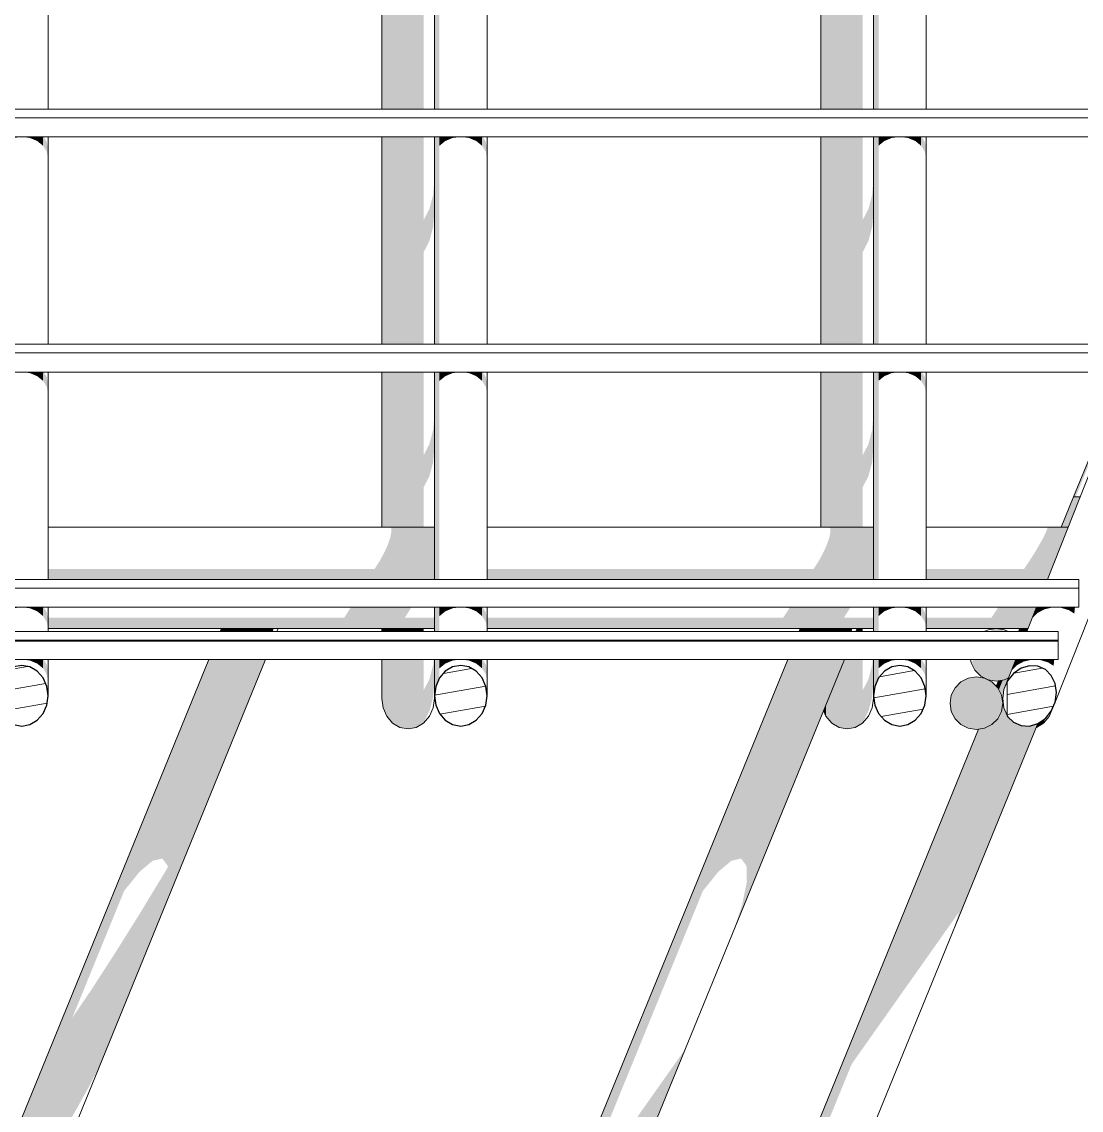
# Model space of a CAD drawing. Header units: millimetres. Extents: x -71878 to 121433, y -67383 to 83273.
# Drawn here: x 45790 to 48204, y -36480 to -34002 of the extents above; entities that cross this region are included whole.
import ezdxf

# ---------------------------------------------------------------- set-up
doc = ezdxf.new("R2010")
doc.units = ezdxf.units.MM
doc.header["$MEASUREMENT"] = 0
for name, color, linetype in [('COLUMNAS', 7, 'Continuous'), ('ENTIRADO', 7, 'Continuous'), ('Vigas', 7, 'Continuous')]:
    doc.layers.add(name, color=color, linetype=linetype)
for name, color, linetype, lineweight in [('COLUMNAS_Pluma_Nº__1', 7, 'Continuous', 0), ('ENTIRADO_Pluma_Nº__21', 7, 'Continuous', 5), ('Vigas_Pluma_Nº__1', 7, 'Continuous', 0), ('Vigas_Pluma_Nº__21', 7, 'Continuous', 5), ('Vigas_Pluma_Nº__81', 7, 'Continuous', 30)]:
    doc.layers.add(name, color=color, linetype=linetype, lineweight=lineweight)
for name, color, linetype, lineweight, true_color in [('COLUMNAS_Pluma_Nº__3', 7, 'Continuous', 0, 0x646464), ('ENTIRADO_Pluma_Nº__3', 7, 'Continuous', 0, 0x646464), ('Vigas_Pluma_Nº__3', 7, 'Continuous', 0, 0x646464)]:
    doc.layers.add(name, color=color, linetype=linetype, lineweight=lineweight, true_color=true_color)
pattern_1 = [(10, (0, 0), (-7.81417, 44.31635), [])]

# ---------------------------------------------------------------- blocks, each defined once
blk = doc.blocks.new('Elem Sección_2_2')
at = {"layer": 'COLUMNAS_Pluma_Nº__3', "linetype": 'Continuous', "lineweight": 0, "true_color": 0x191919}
for points in [[(-24659.1, 5753.1), (-24687.3, 5684), (-24685.9, 5684), (-24657.7, 5753.1)], [(-24685.9, 5684), (-24678.2, 5684), (-24650, 5753.1), (-24657.7, 5753.1)], [(-24650, 5753.1), (-24678.2, 5684), (-24671.6, 5684), (-24644.3, 5753.1)], [(-24784.6, 5446.1), (-24783.1, 5446.1), (-24780.1, 5453.4), (-24781.6, 5453.4)], [(-24780.1, 5453.4), (-24783.1, 5446.1), (-24775.5, 5446.1), (-24772.5, 5453.4)], [(-24772.5, 5453.4), (-24775.5, 5446.1), (-24765.8, 5446.1), (-24762.9, 5453.4)], [(-24835.4, 5321.7), (-24834.4, 5320.6), (-24828.7, 5334.4), (-24830.3, 5334.2)], [(-24834.4, 5320.6), (-24832.1, 5318.3), (-24829.6, 5313.5), (-24820.5, 5335.7), (-24828.7, 5334.4)], [(-24820.5, 5335.7), (-24829.6, 5313.5), (-24823.5, 5301.6), (-24822.9, 5297.9), (-24818.6, 5308.5), (-24817.7, 5314.7), (-24807.3, 5341.2), (-24816.8, 5336.3)], [(-25164.6, 4461.6), (-25123.8, 4519.4), (-24816.9, 5270.4), (-24817.7, 5272.3), (-24820.6, 5293.5), (-24818.6, 5308.5), (-24822.9, 5297.9), (-24820.6, 5283.1), (-24823.5, 5264.5), (-24832.1, 5247.8), (-24845.3, 5234.5), (-24849.7, 5232.3)], [(-24816.9, 5270.4), (-25123.8, 4519.4), (-25077.2, 4585.3), (-24805.7, 5249.6), (-24809.4, 5253.2), (-24810.4, 5255.3)], [(-25971.1, 2520), (-25958, 2520), (-24849.7, 5232.3), (-24862.1, 5226), (-24865.6, 5225.4)], [(-24805.7, 5249.6), (-25077.2, 4585.3), (-25029.3, 4653.1), (-24790.5, 5237.4), (-24795.8, 5239.7)], [(-24790.5, 5237.4), (-25029.3, 4653.1), (-24984.8, 4716), (-24774, 5231.8), (-24778.6, 5232.1)], [(-24774, 5231.8), (-24984.8, 4716), (-24948.1, 4767.9), (-24758.7, 5231.3), (-24759.6, 5231)], [(-24948.1, 4767.9), (-24922.7, 4803.8), (-24746.5, 5235), (-24758.7, 5231.3)], [(-24746.5, 5235), (-24922.7, 4803.8), (-24919.6, 4808.2), (-24934.8, 4762.3), (-24741, 5236.6)], [(-24875.4, 5223.9), (-25980.2, 2520), (-25978.8, 2520), (-24873.8, 5224.1)], [(-25978.8, 2520), (-25971.1, 2520), (-24865.6, 5225.4), (-24873.8, 5224.1)]]:
    blk.add_hatch(color=250, dxfattribs=at).paths.add_polyline_path(points)
at = {"layer": 'COLUMNAS_Pluma_Nº__1', "linetype": 'Continuous'}
for p, q in [((-24687.3, 5684), (-24659.1, 5753.1)), ((-24659.1, 5753.1), (-24657.7, 5753.1)), ((-24657.7, 5753.1), (-24650, 5753.1)), ((-24650, 5753.1), (-24644.3, 5753.1)), ((-24784.6, 5446.1), (-24781.6, 5453.4)), ((-24835.4, 5321.7), (-24830.3, 5334.2)), ((-25851.1, 2520), (-24741, 5236.6)), ((-25980.2, 2520), (-24875.4, 5223.9))]:
    blk.add_line(p, q, dxfattribs=at)
blk = doc.blocks.new('Elem Sección_25_2')
at = {"layer": 'Vigas_Pluma_Nº__3', "linetype": 'Continuous', "lineweight": 0, "true_color": 0x191919}
for points in [[(-24844.4, 5452), (-24848.1, 5446.1), (-24808.2, 5446.1), (-24816.8, 5450.5), (-24835.4, 5453.4)], [(-24892.2, 5374.5), (-24883.9, 5358.1), (-24870.6, 5344.9), (-24853.9, 5336.3), (-24835.4, 5333.4), (-24816.8, 5336.3), (-24807.3, 5341.2), (-24790.8, 5382.8), (-24887.1, 5382.8)]]:
    blk.add_hatch(color=250, dxfattribs=at).paths.add_polyline_path(points)
at = {"layer": 'Vigas_Pluma_Nº__21', "linetype": 'Continuous'}
for p, q in [((-24853.9, 5450.5), (-24835.4, 5453.4)), ((-24835.4, 5453.4), (-24816.8, 5450.5)), ((-24862.5, 5446.1), (-24853.9, 5450.5)), ((-24816.8, 5450.5), (-24808.2, 5446.1)), ((-24892.4, 5374.9), (-24893.7, 5382.8)), ((-24883.9, 5358.1), (-24892.4, 5374.9)), ((-24870.6, 5344.9), (-24883.9, 5358.1)), ((-24853.9, 5336.3), (-24870.6, 5344.9)), ((-24835.4, 5333.4), (-24853.9, 5336.3)), ((-24816.8, 5336.3), (-24835.4, 5333.4)), ((-24807.3, 5341.2), (-24816.8, 5336.3))]:
    blk.add_line(p, q, dxfattribs=at)
blk = doc.blocks.new('Elem Sección_33_2')
at = {"layer": 'Vigas_Pluma_Nº__3', "linetype": 'Continuous', "lineweight": 0, "true_color": 0x191919}
for points in [[(-26305.6, 5501.8), (-26309.4, 5494.9), (-26171.5, 5494.9), (-26167.6, 5501.8)], [(-25305.6, 5501.8), (-25309.4, 5494.9), (-25171.5, 5494.9), (-25167.6, 5501.8)], [(-24834.9, 5494.9), (-24746.4, 5494.9), (-24743.7, 5501.8), (-24830.5, 5501.8)], [(-26995, 5464.9), (-26115, 5464.9), (-26115, 5478.1), (-26995, 5478.1)], [(-26309.4, 5494.9), (-26320.3, 5478.1), (-26182.3, 5478.1), (-26171.5, 5494.9)], [(-25115, 5478.1), (-25995, 5478.1), (-25995, 5464.9), (-25115, 5464.9)], [(-25320.3, 5478.1), (-25182.3, 5478.1), (-25171.5, 5494.9), (-25309.4, 5494.9)], [(-24995, 5478.1), (-24995, 5464.9), (-24758.3, 5464.9), (-24753.1, 5478.1)], [(-24834.9, 5494.9), (-24846.3, 5478.1), (-24753.1, 5478.1), (-24746.4, 5494.9)], [(-26995, 5464.9), (-26995, 5456.3), (-26115, 5456.3), (-26115, 5464.9)], [(-26995, 5456.3), (-26995, 5453.4), (-26115, 5453.4), (-26115, 5456.3)], [(-25995, 5464.9), (-25995, 5456.3), (-25115, 5456.3), (-25115, 5464.9)], [(-25115, 5456.3), (-25995, 5456.3), (-25995, 5453.4), (-25115, 5453.4)], [(-24995, 5456.3), (-24761.7, 5456.3), (-24758.3, 5464.9), (-24995, 5464.9)], [(-24995, 5453.4), (-24762.9, 5453.4), (-24761.7, 5456.3), (-24995, 5456.3)]]:
    blk.add_hatch(color=250, dxfattribs=at).paths.add_polyline_path(points)
at = {"layer": 'Vigas_Pluma_Nº__21', "linetype": 'Continuous'}
for p, q in [((-26115, 5453.4), (-26995, 5453.4)), ((-25115, 5453.4), (-25995, 5453.4)), ((-24762.9, 5453.4), (-24995, 5453.4))]:
    blk.add_line(p, q, dxfattribs=at)
blk = doc.blocks.new('Elem Sección_37_2')
at = {"layer": 'Vigas_Pluma_Nº__3', "linetype": 'Continuous', "lineweight": 0, "true_color": 0x191919}
blk.add_hatch(color=250, dxfattribs=at).paths.add_polyline_path([(-24937.8, 5300.8), (-24940.6, 5283.1), (-24937.7, 5264.5), (-24929.1, 5247.8), (-24915.9, 5234.5), (-24899.1, 5226), (-24880.6, 5223.1), (-24862.1, 5226), (-24845.3, 5234.5), (-24832.1, 5247.8), (-24823.5, 5264.5), (-24820.6, 5283.1), (-24823.5, 5301.6), (-24832.1, 5318.3), (-24845.3, 5331.6), (-24862.1, 5340.1), (-24880.6, 5343.1), (-24899.1, 5340.1), (-24915.9, 5331.6), (-24923.4, 5324.1)])
at = {"layer": 'Vigas_Pluma_Nº__21', "linetype": 'Continuous'}
for p, q in [((-24915.9, 5331.6), (-24929.1, 5318.3)), ((-24899.1, 5340.1), (-24915.9, 5331.6)), ((-24880.6, 5343.1), (-24899.1, 5340.1)), ((-24862.1, 5340.1), (-24880.6, 5343.1)), ((-24845.3, 5331.6), (-24862.1, 5340.1)), ((-24832.1, 5318.3), (-24845.3, 5331.6)), ((-24929.1, 5318.3), (-24937.7, 5301.6)), ((-24823.5, 5301.6), (-24832.1, 5318.3)), ((-24937.7, 5301.6), (-24940.6, 5283.1)), ((-24940.6, 5283.1), (-24937.7, 5264.5)), ((-24820.6, 5283.1), (-24823.5, 5301.6)), ((-24823.5, 5264.5), (-24820.6, 5283.1)), ((-24937.7, 5264.5), (-24929.1, 5247.8)), ((-24832.1, 5247.8), (-24823.5, 5264.5)), ((-24929.1, 5247.8), (-24915.9, 5234.5)), ((-24915.9, 5234.5), (-24899.1, 5226)), ((-24862.1, 5226), (-24845.3, 5234.5)), ((-24845.3, 5234.5), (-24832.1, 5247.8)), ((-24899.1, 5226), (-24880.6, 5223.1)), ((-24880.6, 5223.1), (-24862.1, 5226))]:
    blk.add_line(p, q, dxfattribs=at)
blk = doc.blocks.new('Elem Sección_38_2')
at = {"layer": 'COLUMNAS_Pluma_Nº__3', "linetype": 'Continuous', "lineweight": 0, "true_color": 0x191919}
blk.add_hatch(color=250, dxfattribs=at).paths.add_polyline_path([(-24543, 6037.2), (-24659.1, 5753.1), (-24654.3, 5753.1), (-24538.2, 6037.2)])
at = {"layer": 'COLUMNAS_Pluma_Nº__1', "linetype": 'Continuous'}
blk.add_line((-24659.1, 5753.1), (-24543, 6037.2), dxfattribs=at)
blk = doc.blocks.new('Elem Sección_40_2')
at = {"layer": 'Vigas_Pluma_Nº__3', "linetype": 'Continuous', "lineweight": 0, "true_color": 0x191919}
for points in [[(-24744.5, 5228.1), (-24744, 5228.2), (-24740.6, 5236.7), (-24741, 5236.6)], [(-24744, 5228.2), (-24727.7, 5237.9), (-24723.5, 5248.6), (-24740.6, 5236.7)]]:
    blk.add_hatch(color=250, dxfattribs=at).paths.add_polyline_path(points)
at = {"layer": 'Vigas_Pluma_Nº__21', "linetype": 'Continuous'}
for p, q in [((-24701.1, 5285.7), (-24706.4, 5272.3)), ((-24706.4, 5272.3), (-24714.7, 5253.1)), ((-24727.7, 5237.9), (-24744, 5228.2)), ((-24714.7, 5253.1), (-24727.7, 5237.9)), ((-24744, 5228.2), (-24744.5, 5228.1))]:
    blk.add_line(p, q, dxfattribs=at)
blk = doc.blocks.new('Elem Sección_41_2')
at = {"layer": 'Vigas', "linetype": 'Continuous', "lineweight": 0, "true_color": 0xffffff}
h = blk.add_hatch(dxfattribs=at)
h.set_pattern_fill('WOOD_0002', style=0, pattern_type=2)
h.set_pattern_definition(pattern_1)
h.paths.add_polyline_path([(-24809.4, 5334), (-24810.4, 5331.7), (-24810.4, 5255.3), (-24809.4, 5253.2), (-24795.8, 5239.7), (-24778.6, 5232.1), (-24759.6, 5231), (-24740.6, 5236.7), (-24723.5, 5248.6), (-24709.9, 5265.4), (-24701.1, 5285.7), (-24698.1, 5307.3), (-24701.1, 5328.1), (-24709.9, 5346.2), (-24723.5, 5359.7), (-24740.6, 5367.3), (-24759.6, 5368.4), (-24778.6, 5362.7), (-24795.8, 5350.8)])
at = {"layer": 'Vigas_Pluma_Nº__3', "linetype": 'Continuous', "lineweight": 0, "true_color": 0x191919}
for points in [[(-24718.7, 5565), (-24717.9, 5565), (-24531.1, 6037.2), (-24531.8, 6037.2)], [(-24743.7, 5501.8), (-24765.8, 5446.1), (-24765, 5446.1), (-24743, 5501.8)], [(-24752.9, 5476.7), (-24741.2, 5488.7), (-24736, 5501.8), (-24741.3, 5501.8), (-24744.1, 5498.9)], [(-24736, 5501.8), (-24741.2, 5488.7), (-24725.4, 5497.1), (-24723.6, 5501.8)], [(-24725.4, 5497.1), (-24707.1, 5501.2), (-24706.8, 5501.8), (-24723.6, 5501.8)], [(-24707.1, 5501.2), (-24687.9, 5500.5), (-24687.4, 5501.8), (-24706.8, 5501.8)], [(-24687.9, 5500.5), (-24669.9, 5495), (-24667.2, 5501.8), (-24687.4, 5501.8)], [(-24669.9, 5495), (-24657.6, 5487.2), (-24656.1, 5501.8), (-24667.2, 5501.8)], [(-24790.8, 5382.8), (-24817.7, 5314.7), (-24810.4, 5331.7), (-24809.4, 5334), (-24790.1, 5382.8)], [(-24791.2, 5379.9), (-24800, 5357.7), (-24788.3, 5369.7), (-24783.1, 5382.8), (-24788.4, 5382.8)], [(-24783.1, 5382.8), (-24788.3, 5369.7), (-24772.5, 5378.2), (-24770.7, 5382.8)], [(-24772.5, 5378.2), (-24754.1, 5382.2), (-24753.9, 5382.8), (-24770.7, 5382.8)], [(-24754.1, 5382.2), (-24735, 5381.5), (-24734.5, 5382.8), (-24753.9, 5382.8)], [(-24734.5, 5382.8), (-24735, 5381.5), (-24717, 5376), (-24714.3, 5382.8)], [(-24717, 5376), (-24704.7, 5368.2), (-24703.2, 5382.8), (-24714.3, 5382.8)]]:
    blk.add_hatch(color=250, dxfattribs=at).paths.add_polyline_path(points)
at = {"layer": 'Vigas_Pluma_Nº__1', "linetype": 'Continuous'}
blk.add_line((-24810.4, 5331.7), (-24810.4, 5255.3), dxfattribs=at)
at = {"layer": 'Vigas_Pluma_Nº__21', "linetype": 'Continuous'}
for p, q in [((-24701.1, 5285.7), (-23156.7, 9188.3)), ((-24718.7, 5565), (-24531.8, 6037.2)), ((-24765.8, 5446.1), (-24743.7, 5501.8)), ((-24817.7, 5314.7), (-24790.8, 5382.8)), ((-24817.7, 5314.7), (-24810.4, 5331.7)), ((-24820.6, 5293.5), (-24817.7, 5314.7)), ((-24817.7, 5272.3), (-24820.6, 5293.5)), ((-24810.4, 5255.3), (-24817.7, 5272.3))]:
    blk.add_line(p, q, dxfattribs=at)
at = {"layer": 'Vigas_Pluma_Nº__81', "linetype": 'Continuous', "flags": 128}
blk.add_lwpolyline([(-24810.4, 5255.3), (-24809.4, 5253.2), (-24795.8, 5239.7), (-24778.6, 5232.1), (-24759.6, 5231), (-24740.6, 5236.7), (-24723.5, 5248.6), (-24709.9, 5265.4), (-24701.1, 5285.7), (-24698.1, 5307.3), (-24701.1, 5328.1), (-24709.9, 5346.2), (-24723.5, 5359.7), (-24740.6, 5367.3), (-24759.6, 5368.4), (-24778.6, 5362.7), (-24795.8, 5350.8), (-24809.4, 5334), (-24810.4, 5331.7)], dxfattribs=at)
blk = doc.blocks.new('Elem Sección_44_2')
at = {"layer": 'Vigas_Pluma_Nº__3', "linetype": 'Continuous', "lineweight": 0, "true_color": 0x191919}
for points in [[(-26213.5, 5681.1), (-26115, 5681.1), (-26115, 5684), (-26217.4, 5684)], [(-26213, 5672.6), (-26115, 5672.6), (-26115, 5681.1), (-26213.5, 5681.1)], [(-25217.4, 5684), (-25213.5, 5681.1), (-25115, 5681.1), (-25115, 5684)], [(-25213.5, 5681.1), (-25213, 5672.6), (-25115, 5672.6), (-25115, 5681.1)], [(-24718.9, 5681.1), (-24722.1, 5672.6), (-24676.1, 5672.6), (-24672.7, 5681.1)], [(-24718.9, 5681.1), (-24672.7, 5681.1), (-24671.6, 5684), (-24719.5, 5684)], [(-26221.8, 5642.6), (-26115, 5642.6), (-26115, 5659.3), (-26215.9, 5659.3)], [(-26215.9, 5659.3), (-26115, 5659.3), (-26115, 5672.6), (-26213, 5672.6)], [(-25215.9, 5659.3), (-25221.8, 5642.6), (-25115, 5642.6), (-25115, 5659.3)], [(-25213, 5672.6), (-25215.9, 5659.3), (-25115, 5659.3), (-25115, 5672.6)], [(-24728.6, 5659.3), (-24737.9, 5642.6), (-24688, 5642.6), (-24681.4, 5659.3)], [(-24728.6, 5659.3), (-24681.4, 5659.3), (-24676.1, 5672.6), (-24722.1, 5672.6)], [(-26221.8, 5642.6), (-26230.3, 5624), (-26115, 5624), (-26115, 5642.6)], [(-25221.8, 5642.6), (-25230.3, 5624), (-25115, 5624), (-25115, 5642.6)], [(-24748.9, 5624), (-24695.3, 5624), (-24688, 5642.6), (-24737.9, 5642.6)], [(-26251.4, 5588.8), (-26115, 5588.8), (-26115, 5605.5), (-26240.5, 5605.5)], [(-26240.5, 5605.5), (-26115, 5605.5), (-26115, 5624), (-26230.3, 5624)], [(-25251.4, 5588.8), (-25115, 5588.8), (-25115, 5605.5), (-25240.5, 5605.5)], [(-25240.5, 5605.5), (-25115, 5605.5), (-25115, 5624), (-25230.3, 5624)], [(-24772.2, 5588.8), (-24709.3, 5588.8), (-24702.7, 5605.5), (-24760.8, 5605.5)], [(-24748.9, 5624), (-24760.8, 5605.5), (-24702.7, 5605.5), (-24695.3, 5624)], [(-26995, 5588.8), (-26995, 5575.5), (-26115, 5575.5), (-26115, 5588.8)], [(-25115, 5588.8), (-25995, 5588.8), (-25995, 5575.5), (-25115, 5575.5)], [(-24995, 5575.5), (-24714.5, 5575.5), (-24709.3, 5588.8), (-24995, 5588.8)], [(-26995, 5567), (-26115, 5567), (-26115, 5575.5), (-26995, 5575.5)], [(-26995, 5565), (-26115, 5565), (-26115, 5567), (-26995, 5567)], [(-25995, 5575.5), (-25995, 5567), (-25115, 5567), (-25115, 5575.5)], [(-25995, 5567), (-25995, 5565), (-25115, 5565), (-25115, 5567)], [(-24995, 5567), (-24717.9, 5567), (-24714.5, 5575.5), (-24995, 5575.5)], [(-24995, 5565), (-24718.7, 5565), (-24717.9, 5567), (-24995, 5567)]]:
    blk.add_hatch(color=250, dxfattribs=at).paths.add_polyline_path(points)
at = {"layer": 'Vigas_Pluma_Nº__21', "linetype": 'Continuous'}
for p, q in [((-26995, 5684), (-26115, 5684)), ((-25995, 5684), (-25115, 5684)), ((-24995, 5684), (-24671.6, 5684))]:
    blk.add_line(p, q, dxfattribs=at)
blk = doc.blocks.new('Elem Sección_62_2')
at = {"layer": 'COLUMNAS_Pluma_Nº__3', "linetype": 'Continuous', "lineweight": 0, "true_color": 0x191919}
for points in [[(-26599.8, 5453.4), (-26602.8, 5446.1), (-26601.3, 5446.1), (-26598.3, 5453.4)], [(-26598.3, 5453.4), (-26601.3, 5446.1), (-26593.7, 5446.1), (-26590.7, 5453.4)], [(-26590.7, 5453.4), (-26593.7, 5446.1), (-26580.6, 5446.1), (-26577.6, 5453.4)], [(-26580.6, 5446.1), (-26563.4, 5446.1), (-26560.4, 5453.4), (-26577.6, 5453.4)], [(-26560.4, 5453.4), (-26563.4, 5446.1), (-26543.7, 5446.1), (-26540.7, 5453.4)], [(-26543.7, 5446.1), (-26523.4, 5446.1), (-26520.4, 5453.4), (-26540.7, 5453.4)], [(-26523.4, 5446.1), (-26504.7, 5446.1), (-26501.7, 5453.4), (-26520.4, 5453.4)], [(-26504.7, 5446.1), (-26489.2, 5446.1), (-26486.2, 5453.4), (-26501.7, 5453.4)], [(-26486.2, 5453.4), (-26489.2, 5446.1), (-26482.9, 5446.1), (-26481.4, 5453.4)], [(-27791.1, 2534.5), (-26627.2, 5382.8), (-26628.6, 5382.8), (-27791.1, 2538.1), (-27791.1, 2534.5)], [(-27791.1, 2534.5), (-27791.1, 2520), (-27789.3, 2520), (-26619.5, 5382.8), (-26627.2, 5382.8)], [(-26619.5, 5382.8), (-27789.3, 2520), (-27776.3, 2520), (-26606.4, 5382.8)], [(-26727.4, 4900.9), (-26992.9, 4251.3), (-26941.6, 4338.8), (-26515, 5382.8), (-26530.5, 5382.8), (-26722.5, 4913.1), (-26722.4, 4909.5)], [(-26515, 5382.8), (-26941.6, 4338.8), (-26901.8, 4410.2), (-26504.3, 5382.8)], [(-26504.3, 5382.8), (-26901.8, 4410.2), (-26877.2, 4458.4), (-26508, 5361.8), (-26501.1, 5382.8)], [(-26821.9, 4855.6), (-26786.8, 4899.2), (-26589.2, 5382.8), (-26606.4, 5382.8)], [(-26589.2, 5382.8), (-26786.8, 4899.2), (-26756.8, 4924.6), (-26569.5, 5382.8)], [(-26756.8, 4924.6), (-26734.6, 4929.4), (-26549.3, 5382.8), (-26569.5, 5382.8)], [(-26549.3, 5382.8), (-26734.6, 4929.4), (-26722.5, 4913.1), (-26530.5, 5382.8)], [(-26785, 4805.9), (-27050.5, 4156.3), (-26992.9, 4251.3), (-26727.4, 4900.9)], [(-27108.8, 4063), (-27050.5, 4156.3), (-26785, 4805.9), (-26843.4, 4712.6)], [(-26896.7, 4630.3), (-27162.2, 3980.6), (-27108.8, 4063), (-26843.4, 4712.6)], [(-27205.3, 3917.2), (-27162.2, 3980.6), (-26896.7, 4630.3), (-26939.9, 4566.8)]]:
    blk.add_hatch(color=250, dxfattribs=at).paths.add_polyline_path(points)
at = {"layer": 'COLUMNAS_Pluma_Nº__1', "linetype": 'Continuous'}
for p, q in [((-26602.8, 5446.1), (-26599.8, 5453.4)), ((-26473.6, 5446.1), (-26470.6, 5453.4)), ((-27791.1, 2538.1), (-26628.6, 5382.8)), ((-27669.3, 2520), (-26499.5, 5382.8))]:
    blk.add_line(p, q, dxfattribs=at)
blk = doc.blocks.new('Elem Sección_63_2')
at = {"layer": 'COLUMNAS_Pluma_Nº__3', "linetype": 'Continuous', "lineweight": 0, "true_color": 0x191919}
for points in [[(-25281.6, 5453.4), (-25284.6, 5446.1), (-25283.1, 5446.1), (-25280.1, 5453.4)], [(-25280.1, 5453.4), (-25283.1, 5446.1), (-25275.5, 5446.1), (-25272.5, 5453.4)], [(-25275.5, 5446.1), (-25262.4, 5446.1), (-25259.4, 5453.4), (-25272.5, 5453.4)], [(-25262.4, 5446.1), (-25245.2, 5446.1), (-25242.2, 5453.4), (-25259.4, 5453.4)], [(-25245.2, 5446.1), (-25225.5, 5446.1), (-25222.5, 5453.4), (-25242.2, 5453.4)], [(-25225.5, 5446.1), (-25205.2, 5446.1), (-25202.2, 5453.4), (-25222.5, 5453.4)], [(-25205.2, 5446.1), (-25186.5, 5446.1), (-25183.5, 5453.4), (-25202.2, 5453.4)], [(-25186.5, 5446.1), (-25171, 5446.1), (-25168, 5453.4), (-25183.5, 5453.4)], [(-25168, 5453.4), (-25171, 5446.1), (-25164.7, 5446.1), (-25163.2, 5453.4)], [(-25310.4, 5382.8), (-26480.2, 2520), (-26478.8, 2520), (-25309, 5382.8)], [(-25309, 5382.8), (-26478.8, 2520), (-26471.1, 2520), (-25301.3, 5382.8)], [(-25301.3, 5382.8), (-26471.1, 2520), (-26458, 2520), (-25288.2, 5382.8)], [(-25288.2, 5382.8), (-25503.7, 4855.6), (-25468.6, 4899.2), (-25271, 5382.8)], [(-25271, 5382.8), (-25468.6, 4899.2), (-25438.5, 4924.6), (-25251.3, 5382.8)], [(-25438.5, 4924.6), (-25416.4, 4929.4), (-25231.1, 5382.8), (-25251.3, 5382.8)], [(-25186.1, 5382.8), (-25413.9, 4825.3), (-25434.7, 4762.6), (-25189.8, 5361.8), (-25182.9, 5382.8)], [(-25231.1, 5382.8), (-25416.4, 4929.4), (-25404.3, 4913.1), (-25212.3, 5382.8)], [(-25196.8, 5382.8), (-25403.4, 4877.2), (-25413.9, 4825.3), (-25186.1, 5382.8)], [(-25212.3, 5382.8), (-25404.3, 4913.1), (-25403.4, 4877.2), (-25196.8, 5382.8)], [(-25802.5, 3874.2), (-25799, 3880.3), (-25790, 3893), (-25544, 4495.2), (-25555.5, 4478.9)], [(-25580.8, 4443.1), (-25833.1, 3825.6), (-25802.5, 3874.2), (-25555.5, 4478.9)], [(-25617.5, 4391.2), (-25875, 3761), (-25833.1, 3825.6), (-25580.8, 4443.1)], [(-25924.2, 3686.5), (-25875, 3761), (-25617.5, 4391.2), (-25657.7, 4334.4), (-25663.2, 4325.2)]]:
    blk.add_hatch(color=250, dxfattribs=at).paths.add_polyline_path(points)
at = {"layer": 'COLUMNAS_Pluma_Nº__1', "linetype": 'Continuous'}
for p, q in [((-25281.6, 5453.4), (-25284.6, 5446.1)), ((-25152.4, 5453.4), (-25155.4, 5446.1)), ((-25310.4, 5382.8), (-26480.2, 2520)), ((-25181.3, 5382.8), (-26351.1, 2520))]:
    blk.add_line(p, q, dxfattribs=at)
blk = doc.blocks.new('Elem Sección_127_2')
at = {"layer": 'Vigas', "linetype": 'Continuous', "lineweight": 0, "true_color": 0xffffff}
h = blk.add_hatch(dxfattribs=at)
h.set_pattern_fill('WOOD_0002', style=0, pattern_type=2)
h.set_pattern_definition(pattern_1)
h.paths.add_polyline_path([(-24995, 5300.1), (-24997.9, 5321.5), (-25006.4, 5340.7), (-25019.7, 5356), (-25036.4, 5365.8), (-25055, 5369.2), (-25073.5, 5365.8), (-25090.2, 5356), (-25103.5, 5340.7), (-25112, 5321.5), (-25115, 5300.1), (-25112, 5278.8), (-25103.5, 5259.5), (-25090.2, 5244.2), (-25073.5, 5234.4), (-25055, 5231), (-25036.4, 5234.4), (-25019.7, 5244.2), (-25006.4, 5259.5), (-24997.9, 5278.8)])
at = {"layer": 'Vigas_Pluma_Nº__3', "linetype": 'Continuous', "lineweight": 0, "true_color": 0x191919}
for points in [[(-25115, 7108), (-25115, 6635.9), (-25112, 6635.9), (-25112, 7108)], [(-25103.5, 7108), (-25112, 7108), (-25112, 6635.9), (-25103.5, 6635.9)], [(-25115, 6100.4), (-25112, 6100.4), (-25112, 6572.6), (-25115, 6572.6)], [(-25112, 6572.6), (-25112, 6100.4), (-25103.5, 6100.4), (-25103.5, 6572.6)], [(-25103.5, 6552.3), (-25090.2, 6563.2), (-25090.2, 6572.6), (-25103.5, 6572.6)], [(-25090.2, 6563.2), (-25073.5, 6570.2), (-25073.5, 6572.6), (-25090.2, 6572.6)], [(-25073.5, 6570.2), (-25055, 6572.6), (-25073.5, 6572.6)], [(-25036.4, 6572.6), (-25055, 6572.6), (-25036.4, 6570.2)], [(-25036.4, 6570.2), (-25019.7, 6563.2), (-25019.7, 6572.6), (-25036.4, 6572.6)], [(-25019.7, 6563.2), (-25006.4, 6552.3), (-25006.4, 6572.6), (-25019.7, 6572.6)], [(-25006.4, 6572.6), (-25006.4, 6552.3), (-24997.9, 6538.6), (-24997.9, 6560.8), (-25005.2, 6572.6)], [(-24997.9, 6538.6), (-24995, 6523.4), (-24995, 6545.6), (-24997.9, 6560.8)], [(-25115, 6037.2), (-25115, 5565), (-25112, 5565), (-25112, 6037.2)], [(-25112, 6037.2), (-25112, 5565), (-25103.5, 5565), (-25103.5, 6037.2)], [(-25103.5, 6016.9), (-25090.2, 6027.8), (-25090.2, 6037.2), (-25103.5, 6037.2)], [(-25090.2, 6027.8), (-25073.5, 6034.8), (-25073.5, 6037.2), (-25090.2, 6037.2)], [(-25073.5, 6034.8), (-25055, 6037.2), (-25073.5, 6037.2)], [(-25036.4, 6037.2), (-25055, 6037.2), (-25036.4, 6034.8)], [(-25036.4, 6034.8), (-25019.7, 6027.8), (-25019.7, 6037.2), (-25036.4, 6037.2)], [(-25019.7, 6027.8), (-25006.4, 6016.9), (-25006.4, 6037.2), (-25019.7, 6037.2)], [(-25006.4, 6037.2), (-25006.4, 6016.9), (-24997.9, 6003.2), (-24997.9, 6025.4), (-25005.2, 6037.2)], [(-24997.9, 6003.2), (-24995, 5988), (-24995, 6010.2), (-24997.9, 6025.4)], [(-25112, 5501.8), (-25115, 5501.8), (-25115, 5446.1), (-25112, 5446.1)], [(-25112, 5446.1), (-25103.5, 5446.1), (-25103.5, 5501.8), (-25112, 5501.8)], [(-25103.5, 5481.5), (-25090.2, 5492.4), (-25090.2, 5501.8), (-25103.5, 5501.8)], [(-25090.2, 5492.4), (-25073.5, 5499.4), (-25073.5, 5501.8), (-25090.2, 5501.8)], [(-25073.5, 5501.8), (-25073.5, 5499.4), (-25055, 5501.8)], [(-25055, 5501.8), (-25036.4, 5499.4), (-25036.4, 5501.8)], [(-25036.4, 5499.4), (-25019.7, 5492.4), (-25019.7, 5501.8), (-25036.4, 5501.8)], [(-25019.7, 5492.4), (-25006.4, 5481.5), (-25006.4, 5501.8), (-25019.7, 5501.8)], [(-25006.4, 5501.8), (-25006.4, 5481.5), (-24997.9, 5467.8), (-24997.9, 5490), (-25005.2, 5501.8)], [(-24997.9, 5467.8), (-24995, 5452.6), (-24995, 5474.8), (-24997.9, 5490)], [(-25115, 5382.8), (-25115, 5300.1), (-25112, 5321.5), (-25112, 5382.8)], [(-25103.5, 5382.8), (-25112, 5382.8), (-25112, 5321.5), (-25103.5, 5340.7)], [(-25103.5, 5382.8), (-25103.5, 5362.5), (-25090.2, 5373.4), (-25090.2, 5382.8)], [(-25090.2, 5382.8), (-25090.2, 5373.4), (-25073.5, 5380.4), (-25073.5, 5382.8)], [(-25073.5, 5380.4), (-25055, 5382.8), (-25073.5, 5382.8)], [(-25036.4, 5382.8), (-25055, 5382.8), (-25036.4, 5380.4)], [(-25036.4, 5382.8), (-25036.4, 5380.4), (-25019.7, 5373.4), (-25019.7, 5382.8)], [(-25019.7, 5382.8), (-25019.7, 5373.4), (-25006.4, 5362.5), (-25006.4, 5382.8)], [(-25006.4, 5382.8), (-25006.4, 5362.5), (-24997.9, 5348.8), (-24997.9, 5371), (-25005.2, 5382.8)], [(-24997.9, 5348.8), (-24995, 5333.6), (-24995, 5355.8), (-24997.9, 5371)]]:
    blk.add_hatch(color=250, dxfattribs=at).paths.add_polyline_path(points)
at = {"layer": 'Vigas_Pluma_Nº__21', "linetype": 'Continuous'}
for p, q in [((-25115, 6635.9), (-25115, 7108)), ((-24995, 6635.9), (-24995, 7108)), ((-25115, 6100.4), (-25115, 6572.6)), ((-24995, 6100.4), (-24995, 6572.6)), ((-25115, 5565), (-25115, 6037.2)), ((-24995, 5565), (-24995, 6037.2)), ((-25115, 5446.1), (-25115, 5501.8)), ((-24995, 5446.1), (-24995, 5501.8)), ((-25115, 5300.1), (-25115, 5382.8)), ((-24995, 5300.1), (-24995, 5382.8))]:
    blk.add_line(p, q, dxfattribs=at)
at = {"layer": 'Vigas_Pluma_Nº__81', "linetype": 'Continuous', "flags": 128}
blk.add_lwpolyline([(-25112, 5278.8), (-25103.5, 5259.5), (-25090.2, 5244.2), (-25073.5, 5234.4), (-25055, 5231), (-25036.4, 5234.4), (-25019.7, 5244.2), (-25006.4, 5259.5), (-24997.9, 5278.8), (-24995, 5300.1), (-24997.9, 5321.5), (-25006.4, 5340.7), (-25019.7, 5356), (-25036.4, 5365.8), (-25055, 5369.2), (-25073.5, 5365.8), (-25090.2, 5356), (-25103.5, 5340.7), (-25112, 5321.5), (-25115, 5300.1)], close=True, dxfattribs=at)
blk = doc.blocks.new('Elem Sección_134_2')
at = {"layer": 'Vigas', "linetype": 'Continuous', "lineweight": 0, "true_color": 0xffffff}
h = blk.add_hatch(dxfattribs=at)
h.set_pattern_fill('WOOD_0002', style=0, pattern_type=2)
h.set_pattern_definition(pattern_1)
h.paths.add_polyline_path([(-25995, 5300.1), (-25997.9, 5321.5), (-26006.4, 5340.7), (-26019.7, 5356), (-26036.4, 5365.8), (-26055, 5369.2), (-26073.5, 5365.8), (-26090.2, 5356), (-26103.5, 5340.7), (-26112, 5321.5), (-26115, 5300.1), (-26112, 5278.8), (-26103.5, 5259.5), (-26090.2, 5244.2), (-26073.5, 5234.4), (-26055, 5231), (-26036.4, 5234.4), (-26019.7, 5244.2), (-26006.4, 5259.5), (-25997.9, 5278.8)])
at = {"layer": 'Vigas_Pluma_Nº__3', "linetype": 'Continuous', "lineweight": 0, "true_color": 0x191919}
for points in [[(-26115, 6635.9), (-26112, 6635.9), (-26112, 7108), (-26115, 7108)], [(-26103.5, 7108), (-26112, 7108), (-26112, 6635.9), (-26103.5, 6635.9)], [(-26115, 6572.6), (-26115, 6100.4), (-26112, 6100.4), (-26112, 6572.6)], [(-26112, 6100.4), (-26103.5, 6100.4), (-26103.5, 6572.6), (-26112, 6572.6)], [(-26103.5, 6552.3), (-26090.2, 6563.2), (-26090.2, 6572.6), (-26103.5, 6572.6)], [(-26090.2, 6563.2), (-26073.5, 6570.2), (-26073.5, 6572.6), (-26090.2, 6572.6)], [(-26073.5, 6570.2), (-26055, 6572.6), (-26073.5, 6572.6)], [(-26036.4, 6572.6), (-26055, 6572.6), (-26036.4, 6570.2)], [(-26036.4, 6570.2), (-26019.7, 6563.2), (-26019.7, 6572.6), (-26036.4, 6572.6)], [(-26019.7, 6563.2), (-26006.4, 6552.3), (-26006.4, 6572.6), (-26019.7, 6572.6)], [(-26006.4, 6572.6), (-26006.4, 6552.3), (-25997.9, 6538.6), (-25997.9, 6560.8), (-26005.2, 6572.6)], [(-25997.9, 6538.6), (-25995, 6523.4), (-25995, 6545.6), (-25997.9, 6560.8)], [(-26115, 6037.2), (-26115, 5565), (-26112, 5565), (-26112, 6037.2)], [(-26103.5, 6037.2), (-26112, 6037.2), (-26112, 5565), (-26103.5, 5565)], [(-26103.5, 6037.2), (-26103.5, 6016.9), (-26090.2, 6027.8), (-26090.2, 6037.2)], [(-26090.2, 6027.8), (-26073.5, 6034.8), (-26073.5, 6037.2), (-26090.2, 6037.2)], [(-26073.5, 6034.8), (-26055, 6037.2), (-26073.5, 6037.2)], [(-26036.4, 6037.2), (-26055, 6037.2), (-26036.4, 6034.8)], [(-26036.4, 6034.8), (-26019.7, 6027.8), (-26019.7, 6037.2), (-26036.4, 6037.2)], [(-26019.7, 6027.8), (-26006.4, 6016.9), (-26006.4, 6037.2), (-26019.7, 6037.2)], [(-26006.4, 6037.2), (-26006.4, 6016.9), (-25997.9, 6003.2), (-25997.9, 6025.4), (-26005.2, 6037.2)], [(-25997.9, 6003.2), (-25995, 5988), (-25995, 6010.2), (-25997.9, 6025.4)], [(-26112, 5501.8), (-26115, 5501.8), (-26115, 5446.1), (-26112, 5446.1)], [(-26103.5, 5501.8), (-26112, 5501.8), (-26112, 5446.1), (-26103.5, 5446.1)], [(-26103.5, 5481.5), (-26090.2, 5492.4), (-26090.2, 5501.8), (-26103.5, 5501.8)], [(-26090.2, 5492.4), (-26073.5, 5499.4), (-26073.5, 5501.8), (-26090.2, 5501.8)], [(-26073.5, 5501.8), (-26073.5, 5499.4), (-26055, 5501.8)], [(-26055, 5501.8), (-26036.4, 5499.4), (-26036.4, 5501.8)], [(-26036.4, 5499.4), (-26019.7, 5492.4), (-26019.7, 5501.8), (-26036.4, 5501.8)], [(-26019.7, 5492.4), (-26006.4, 5481.5), (-26006.4, 5501.8), (-26019.7, 5501.8)], [(-26006.4, 5501.8), (-26006.4, 5481.5), (-25997.9, 5467.8), (-25997.9, 5490), (-26005.2, 5501.8)], [(-25997.9, 5467.8), (-25995, 5452.6), (-25995, 5474.8), (-25997.9, 5490)], [(-26115, 5382.8), (-26115, 5300.1), (-26112, 5321.5), (-26112, 5382.8)], [(-26112, 5382.8), (-26112, 5321.5), (-26103.5, 5340.7), (-26103.5, 5382.8)], [(-26103.5, 5382.8), (-26103.5, 5362.5), (-26090.2, 5373.4), (-26090.2, 5382.8)], [(-26090.2, 5382.8), (-26090.2, 5373.4), (-26073.5, 5380.4), (-26073.5, 5382.8)], [(-26073.5, 5380.4), (-26055, 5382.8), (-26073.5, 5382.8)], [(-26055, 5382.8), (-26036.4, 5380.4), (-26036.4, 5382.8)], [(-26036.4, 5382.8), (-26036.4, 5380.4), (-26019.7, 5373.4), (-26019.7, 5382.8)], [(-26019.7, 5382.8), (-26019.7, 5373.4), (-26006.4, 5362.5), (-26006.4, 5382.8)], [(-26006.4, 5382.8), (-26006.4, 5362.5), (-25997.9, 5348.8), (-25997.9, 5371), (-26005.2, 5382.8)], [(-25997.9, 5348.8), (-25995, 5333.6), (-25995, 5355.8), (-25997.9, 5371)]]:
    blk.add_hatch(color=250, dxfattribs=at).paths.add_polyline_path(points)
at = {"layer": 'Vigas_Pluma_Nº__21', "linetype": 'Continuous'}
for p, q in [((-26115, 6635.9), (-26115, 7108)), ((-25995, 6635.9), (-25995, 7108)), ((-26115, 6100.4), (-26115, 6572.6)), ((-25995, 6100.4), (-25995, 6572.6)), ((-26115, 5565), (-26115, 6037.2)), ((-25995, 5565), (-25995, 6037.2)), ((-26115, 5446.1), (-26115, 5501.8)), ((-25995, 5446.1), (-25995, 5501.8)), ((-26115, 5300.1), (-26115, 5382.8)), ((-25995, 5300.1), (-25995, 5382.8))]:
    blk.add_line(p, q, dxfattribs=at)
at = {"layer": 'Vigas_Pluma_Nº__81', "linetype": 'Continuous', "flags": 128}
blk.add_lwpolyline([(-26115, 5300.1), (-26112, 5278.8), (-26103.5, 5259.5), (-26090.2, 5244.2), (-26073.5, 5234.4), (-26055, 5231), (-26036.4, 5234.4), (-26019.7, 5244.2), (-26006.4, 5259.5), (-25997.9, 5278.8), (-25995, 5300.1), (-25997.9, 5321.5), (-26006.4, 5340.7), (-26019.7, 5356), (-26036.4, 5365.8), (-26055, 5369.2), (-26073.5, 5365.8), (-26090.2, 5356), (-26103.5, 5340.7), (-26112, 5321.5)], close=True, dxfattribs=at)
blk = doc.blocks.new('Elem Sección_135_2')
at = {"layer": 'Vigas', "linetype": 'Continuous', "lineweight": 0, "true_color": 0xffffff}
h = blk.add_hatch(dxfattribs=at)
h.set_pattern_fill('WOOD_0002', style=0, pattern_type=2)
h.set_pattern_definition(pattern_1)
h.paths.add_polyline_path([(-26995, 5300.1), (-26997.9, 5321.5), (-27006.4, 5340.7), (-27019.7, 5356), (-27036.4, 5365.8), (-27055, 5369.2), (-27073.5, 5365.8), (-27090.2, 5356), (-27103.5, 5340.7), (-27112, 5321.5), (-27115, 5300.1), (-27112, 5278.8), (-27103.5, 5259.5), (-27090.2, 5244.2), (-27073.5, 5234.4), (-27055, 5231), (-27036.4, 5234.4), (-27019.7, 5244.2), (-27006.4, 5259.5), (-26997.9, 5278.8)])
at = {"layer": 'Vigas_Pluma_Nº__3', "linetype": 'Continuous', "lineweight": 0, "true_color": 0x191919}
for points in [[(-27073.5, 6570.2), (-27055, 6572.6), (-27073.5, 6572.6)], [(-27055, 6572.6), (-27036.4, 6570.2), (-27036.4, 6572.6)], [(-27036.4, 6570.2), (-27019.7, 6563.2), (-27019.7, 6572.6), (-27036.4, 6572.6)], [(-27019.7, 6563.2), (-27006.4, 6552.3), (-27006.4, 6572.6), (-27019.7, 6572.6)], [(-27006.4, 6572.6), (-27006.4, 6552.3), (-26997.9, 6538.6), (-26997.9, 6560.8), (-27005.2, 6572.6)], [(-26997.9, 6538.6), (-26995, 6523.4), (-26995, 6545.6), (-26997.9, 6560.8)], [(-27036.4, 6037.2), (-27055, 6037.2), (-27036.4, 6034.8)], [(-27036.4, 6034.8), (-27019.7, 6027.8), (-27019.7, 6037.2), (-27036.4, 6037.2)], [(-27019.7, 6027.8), (-27006.4, 6016.9), (-27006.4, 6037.2), (-27019.7, 6037.2)], [(-27006.4, 6037.2), (-27006.4, 6016.9), (-26997.9, 6003.2), (-26997.9, 6025.4), (-27005.2, 6037.2)], [(-26997.9, 6003.2), (-26995, 5988), (-26995, 6010.2), (-26997.9, 6025.4)], [(-27073.5, 5499.4), (-27055, 5501.8), (-27073.5, 5501.8)], [(-27055, 5501.8), (-27036.4, 5499.4), (-27036.4, 5501.8)], [(-27036.4, 5499.4), (-27019.7, 5492.4), (-27019.7, 5501.8), (-27036.4, 5501.8)], [(-27019.7, 5492.4), (-27006.4, 5481.5), (-27006.4, 5501.8), (-27019.7, 5501.8)], [(-27006.4, 5501.8), (-27006.4, 5481.5), (-26997.9, 5467.8), (-26997.9, 5490), (-27005.2, 5501.8)], [(-26997.9, 5467.8), (-26995, 5452.6), (-26995, 5474.8), (-26997.9, 5490)], [(-27036.4, 5382.8), (-27055, 5382.8), (-27036.4, 5380.4)], [(-27036.4, 5382.8), (-27036.4, 5380.4), (-27019.7, 5373.4), (-27019.7, 5382.8)], [(-27019.7, 5373.4), (-27006.4, 5362.5), (-27006.4, 5382.8), (-27019.7, 5382.8)], [(-27006.4, 5382.8), (-27006.4, 5362.5), (-26997.9, 5348.8), (-26997.9, 5371), (-27005.2, 5382.8)], [(-26997.9, 5371), (-26997.9, 5348.8), (-26995, 5333.6), (-26995, 5355.8)]]:
    blk.add_hatch(color=250, dxfattribs=at).paths.add_polyline_path(points)
at = {"layer": 'Vigas_Pluma_Nº__21', "linetype": 'Continuous'}
for p, q in [((-26995, 7108), (-26995, 6635.9)), ((-26995, 6572.6), (-26995, 6100.4)), ((-26995, 6037.2), (-26995, 5565)), ((-26995, 5501.8), (-26995, 5446.1)), ((-26995, 5382.8), (-26995, 5300.1))]:
    blk.add_line(p, q, dxfattribs=at)
at = {"layer": 'Vigas_Pluma_Nº__81', "linetype": 'Continuous', "flags": 128}
blk.add_lwpolyline([(-27115, 5300.1), (-27112, 5278.8), (-27103.5, 5259.5), (-27090.2, 5244.2), (-27073.5, 5234.4), (-27055, 5231), (-27036.4, 5234.4), (-27019.7, 5244.2), (-27006.4, 5259.5), (-26997.9, 5278.8), (-26995, 5300.1), (-26997.9, 5321.5), (-27006.4, 5340.7), (-27019.7, 5356), (-27036.4, 5365.8), (-27055, 5369.2), (-27073.5, 5365.8), (-27090.2, 5356), (-27103.5, 5340.7), (-27112, 5321.5)], close=True, dxfattribs=at)
blk = doc.blocks.new('Elem Sección_152_2')
at = {"layer": 'Vigas_Pluma_Nº__3', "linetype": 'Continuous', "lineweight": 0, "true_color": 0x191919}
for points in [[(-26235, 7108), (-26235, 6635.9), (-26232, 6635.9), (-26232, 7108)], [(-26232, 7108), (-26232, 6635.9), (-26223.5, 6635.9), (-26223.5, 7108)], [(-26210.2, 7108), (-26223.5, 7108), (-26223.5, 6635.9), (-26210.2, 6635.9)], [(-26193.5, 7108), (-26210.2, 7108), (-26210.2, 6635.9), (-26193.5, 6635.9)], [(-26193.5, 7108), (-26193.5, 6635.9), (-26175, 6635.9), (-26175, 7108)], [(-26156.4, 7108), (-26175, 7108), (-26175, 6635.9), (-26156.4, 6635.9)], [(-26139.7, 7108), (-26156.4, 7108), (-26156.4, 6635.9), (-26139.7, 6635.9)], [(-26235, 6572.6), (-26235, 6100.4), (-26232, 6100.4), (-26232, 6572.6)], [(-26223.5, 6572.6), (-26232, 6572.6), (-26232, 6100.4), (-26223.5, 6100.4)], [(-26210.2, 6572.6), (-26223.5, 6572.6), (-26223.5, 6100.4), (-26210.2, 6100.4)], [(-26210.2, 6572.6), (-26210.2, 6100.4), (-26193.5, 6100.4), (-26193.5, 6572.6)], [(-26175, 6572.6), (-26193.5, 6572.6), (-26193.5, 6100.4), (-26175, 6100.4)], [(-26175, 6572.6), (-26175, 6100.4), (-26156.4, 6100.4), (-26156.4, 6572.6)], [(-26156.4, 6100.4), (-26139.7, 6100.4), (-26139.7, 6572.6), (-26156.4, 6572.6)], [(-26115, 6476.7), (-26117.9, 6440.9), (-26117.9, 6367.9), (-26115, 6403.7)], [(-26117.9, 6440.9), (-26126.4, 6408.6), (-26126.4, 6335.6), (-26117.9, 6367.9)], [(-26126.4, 6408.6), (-26139.7, 6383), (-26139.7, 6310), (-26126.4, 6335.6)], [(-26232, 6037.2), (-26235, 6037.2), (-26235, 5684), (-26232, 5684)], [(-26223.5, 6037.2), (-26232, 6037.2), (-26232, 5684), (-26223.5, 5684)], [(-26210.2, 6037.2), (-26223.5, 6037.2), (-26223.5, 5684), (-26210.2, 5684)], [(-26193.5, 6037.2), (-26210.2, 6037.2), (-26210.2, 5684), (-26193.5, 5684)], [(-26175, 6037.2), (-26193.5, 6037.2), (-26193.5, 5684), (-26175, 5684)], [(-26156.4, 6037.2), (-26175, 6037.2), (-26175, 5684), (-26156.4, 5684)], [(-26139.7, 6037.2), (-26156.4, 6037.2), (-26156.4, 5684), (-26139.7, 5684)], [(-26115, 5941.3), (-26117.9, 5905.5), (-26117.9, 5832.5), (-26115, 5868.3)], [(-26117.9, 5905.5), (-26126.4, 5873.2), (-26126.4, 5800.3), (-26117.9, 5832.5)], [(-26126.4, 5873.2), (-26139.7, 5847.6), (-26139.7, 5774.6), (-26126.4, 5800.3)], [(-26235, 5446.1), (-26232, 5446.1), (-26232, 5453.4), (-26235, 5453.4)], [(-26232, 5446.1), (-26223.5, 5446.1), (-26223.5, 5453.4), (-26232, 5453.4)], [(-26223.5, 5453.4), (-26223.5, 5446.1), (-26210.2, 5446.1), (-26210.2, 5453.4)], [(-26210.2, 5446.1), (-26193.5, 5446.1), (-26193.5, 5453.4), (-26210.2, 5453.4)], [(-26175, 5453.4), (-26193.5, 5453.4), (-26193.5, 5446.1), (-26175, 5446.1)], [(-26156.4, 5453.4), (-26175, 5453.4), (-26175, 5446.1), (-26156.4, 5446.1)], [(-26156.4, 5446.1), (-26139.7, 5446.1), (-26139.7, 5453.4), (-26156.4, 5453.4)], [(-26235, 5382.8), (-26235, 5293.9), (-26232, 5272.5), (-26232, 5382.8)], [(-26232, 5382.8), (-26232, 5272.5), (-26223.5, 5253.3), (-26223.5, 5382.8)], [(-26210.2, 5382.8), (-26223.5, 5382.8), (-26223.5, 5253.3), (-26210.2, 5238)], [(-26210.2, 5382.8), (-26210.2, 5238), (-26193.5, 5228.2), (-26193.5, 5382.8)], [(-26175, 5382.8), (-26193.5, 5382.8), (-26193.5, 5228.2), (-26175, 5224.8)], [(-26156.4, 5382.8), (-26175, 5382.8), (-26175, 5224.8), (-26156.4, 5228.2)], [(-26156.4, 5382.8), (-26156.4, 5228.2), (-26139.7, 5238), (-26139.7, 5382.8)], [(-26115, 5382.8), (-26116.8, 5382.8), (-26117.9, 5370.1), (-26117.9, 5297.2), (-26115, 5333)], [(-26117.9, 5297.2), (-26117.9, 5370.1), (-26126.4, 5337.8), (-26126.4, 5264.9)], [(-26126.4, 5264.9), (-26126.4, 5337.8), (-26139.7, 5312.2), (-26139.7, 5239.2)]]:
    blk.add_hatch(color=250, dxfattribs=at).paths.add_polyline_path(points)
at = {"layer": 'Vigas_Pluma_Nº__21', "linetype": 'Continuous'}
for p, q in [((-26235, 6635.9), (-26235, 7108)), ((-26235, 6100.4), (-26235, 6572.6)), ((-26235, 5684), (-26235, 6037.2)), ((-26235, 5446.1), (-26235, 5453.4)), ((-26235, 5293.9), (-26235, 5382.8)), ((-26235, 5293.9), (-26232, 5272.5)), ((-26117.9, 5272.5), (-26115, 5293.9)), ((-26115, 5293.9), (-26115, 5300.1)), ((-26232, 5272.5), (-26223.5, 5253.3)), ((-26126.4, 5253.3), (-26117.9, 5272.5)), ((-26223.5, 5253.3), (-26210.2, 5238)), ((-26210.2, 5238), (-26193.5, 5228.2)), ((-26156.4, 5228.2), (-26139.7, 5238)), ((-26139.7, 5238), (-26126.4, 5253.3)), ((-26193.5, 5228.2), (-26175, 5224.8)), ((-26175, 5224.8), (-26156.4, 5228.2))]:
    blk.add_line(p, q, dxfattribs=at)
blk = doc.blocks.new('Elem Sección_168_2')
at = {"layer": 'Vigas_Pluma_Nº__3', "linetype": 'Continuous', "lineweight": 0, "true_color": 0x191919}
for points in [[(-25235, 7108), (-25235, 6635.9), (-25232, 6635.9), (-25232, 7108)], [(-25223.5, 7108), (-25232, 7108), (-25232, 6635.9), (-25223.5, 6635.9)], [(-25223.5, 7108), (-25223.5, 6635.9), (-25210.2, 6635.9), (-25210.2, 7108)], [(-25210.2, 7108), (-25210.2, 6635.9), (-25193.5, 6635.9), (-25193.5, 7108)], [(-25193.5, 6635.9), (-25175, 6635.9), (-25175, 7108), (-25193.5, 7108)], [(-25156.4, 7108), (-25175, 7108), (-25175, 6635.9), (-25156.4, 6635.9)], [(-25156.4, 7108), (-25156.4, 6635.9), (-25139.7, 6635.9), (-25139.7, 7108)], [(-25235, 6572.6), (-25235, 6100.4), (-25232, 6100.4), (-25232, 6572.6)], [(-25232, 6572.6), (-25232, 6100.4), (-25223.5, 6100.4), (-25223.5, 6572.6)], [(-25223.5, 6572.6), (-25223.5, 6100.4), (-25210.2, 6100.4), (-25210.2, 6572.6)], [(-25210.2, 6572.6), (-25210.2, 6100.4), (-25193.5, 6100.4), (-25193.5, 6572.6)], [(-25193.5, 6100.4), (-25175, 6100.4), (-25175, 6572.6), (-25193.5, 6572.6)], [(-25175, 6572.6), (-25175, 6100.4), (-25156.4, 6100.4), (-25156.4, 6572.6)], [(-25156.4, 6572.6), (-25156.4, 6100.4), (-25139.7, 6100.4), (-25139.7, 6572.6)], [(-25115, 6476.7), (-25117.9, 6440.9), (-25117.9, 6367.9), (-25115, 6403.7)], [(-25117.9, 6440.9), (-25126.4, 6408.6), (-25126.4, 6335.6), (-25117.9, 6367.9)], [(-25126.4, 6408.6), (-25139.7, 6383), (-25139.7, 6310), (-25126.4, 6335.6)], [(-25232, 6037.2), (-25235, 6037.2), (-25235, 5684), (-25232, 5684)], [(-25223.5, 6037.2), (-25232, 6037.2), (-25232, 5684), (-25223.5, 5684)], [(-25210.2, 6037.2), (-25223.5, 6037.2), (-25223.5, 5684), (-25210.2, 5684)], [(-25193.5, 6037.2), (-25210.2, 6037.2), (-25210.2, 5684), (-25193.5, 5684)], [(-25175, 6037.2), (-25193.5, 6037.2), (-25193.5, 5684), (-25175, 5684)], [(-25175, 6037.2), (-25175, 5684), (-25156.4, 5684), (-25156.4, 6037.2)], [(-25139.7, 6037.2), (-25156.4, 6037.2), (-25156.4, 5684), (-25139.7, 5684)], [(-25115, 5941.3), (-25117.9, 5905.5), (-25117.9, 5832.5), (-25115, 5868.3)], [(-25117.9, 5905.5), (-25126.4, 5873.2), (-25126.4, 5800.3), (-25117.9, 5832.5)], [(-25126.4, 5873.2), (-25139.7, 5847.6), (-25139.7, 5774.6), (-25126.4, 5800.3)], [(-25152.4, 5453.4), (-25155.4, 5446.1), (-25139.7, 5446.1), (-25139.7, 5453.4)], [(-25181.3, 5382.8), (-25193.5, 5352.9), (-25193.5, 5228.2), (-25175, 5224.8), (-25175, 5382.8)], [(-25175, 5224.8), (-25156.4, 5228.2), (-25156.4, 5382.8), (-25175, 5382.8)], [(-25156.4, 5382.8), (-25156.4, 5228.2), (-25139.7, 5238), (-25139.7, 5382.8)], [(-25115, 5382.8), (-25116.8, 5382.8), (-25117.9, 5370.1), (-25117.9, 5297.2), (-25115, 5333)], [(-25117.9, 5297.2), (-25117.9, 5370.1), (-25126.4, 5337.8), (-25126.4, 5264.9)], [(-25210.2, 5311.9), (-25210.2, 5238), (-25193.5, 5228.2), (-25193.5, 5352.9)], [(-25126.4, 5337.8), (-25139.7, 5312.2), (-25139.7, 5239.2), (-25126.4, 5264.9)], [(-25210.2, 5311.9), (-25223.5, 5279.4), (-25223.5, 5253.3), (-25210.2, 5238)], [(-25223.5, 5279.4), (-25229.1, 5265.8), (-25223.5, 5253.3)]]:
    blk.add_hatch(color=250, dxfattribs=at).paths.add_polyline_path(points)
at = {"layer": 'Vigas_Pluma_Nº__21', "linetype": 'Continuous'}
for p, q in [((-25235, 6635.9), (-25235, 7108)), ((-25235, 6100.4), (-25235, 6572.6)), ((-25235, 5684), (-25235, 6037.2)), ((-25117.9, 5272.5), (-25115, 5293.9)), ((-25115, 5293.9), (-25115, 5300.1)), ((-25229.1, 5265.8), (-25223.5, 5253.3)), ((-25126.4, 5253.3), (-25117.9, 5272.5)), ((-25223.5, 5253.3), (-25210.2, 5238)), ((-25210.2, 5238), (-25193.5, 5228.2)), ((-25156.4, 5228.2), (-25139.7, 5238)), ((-25139.7, 5238), (-25126.4, 5253.3)), ((-25193.5, 5228.2), (-25175, 5224.8)), ((-25175, 5224.8), (-25156.4, 5228.2))]:
    blk.add_line(p, q, dxfattribs=at)
blk = doc.blocks.new('Elem Sección_183_2')
at = {"layer": 'ENTIRADO', "linetype": 'Continuous', "lineweight": 0, "true_color": 0xffffff}
h = blk.add_hatch(dxfattribs=at)
h.set_pattern_fill('STEEL_0002', style=0, pattern_type=2)
h.set_pattern_definition([(45, (0, 0), (-79.5495, 79.5495), []), (45, (-26.52, 26.52), (-79.5495, 79.5495), [])])
h.paths.add_polyline_path([(-24694.4, 5426.8), (-39955.5, 5426.8), (-39955.5, 5424.5), (-24694.4, 5424.5)])
at = {"layer": 'ENTIRADO_Pluma_Nº__21', "linetype": 'Continuous'}
for p, q in [((-24694.4, 5446.1), (-39955.5, 5446.1)), ((-24694.4, 5426.8), (-24694.4, 5446.1)), ((-24694.4, 5426.8), (-39955.5, 5426.8)), ((-24694.4, 5424.5), (-39955.5, 5424.5)), ((-24694.4, 5426.8), (-24694.4, 5424.5)), ((-24694.4, 5382.8), (-24694.4, 5424.5)), ((-24694.4, 5382.8), (-39955.5, 5382.8))]:
    blk.add_line(p, q, dxfattribs=at)
blk = doc.blocks.new('Elem Sección_195_2')
at = {"layer": 'ENTIRADO_Pluma_Nº__21', "linetype": 'Continuous'}
for p, q in [((-24223.6, 6635.9), (-40426.4, 6635.9)), ((-24223.6, 6616), (-40426.4, 6616)), ((-24223.6, 6572.6), (-40426.4, 6572.6))]:
    blk.add_line(p, q, dxfattribs=at)
blk = doc.blocks.new('Elem Sección_196_2')
at = {"layer": 'ENTIRADO_Pluma_Nº__21', "linetype": 'Continuous'}
for p, q in [((-24435.4, 6100.4), (-40214.5, 6100.4)), ((-24435.4, 6080.6), (-40214.5, 6080.6)), ((-24435.4, 6037.2), (-40214.5, 6037.2))]:
    blk.add_line(p, q, dxfattribs=at)
blk = doc.blocks.new('Elem Sección_197_2')
at = {"layer": 'ENTIRADO_Pluma_Nº__21', "linetype": 'Continuous'}
for p, q in [((-24647.3, 5565), (-40002.6, 5565)), ((-24647.3, 5545.2), (-24647.3, 5565)), ((-24647.3, 5545.2), (-40002.6, 5545.2)), ((-24647.3, 5501.8), (-24647.3, 5545.2)), ((-24647.3, 5501.8), (-40002.6, 5501.8))]:
    blk.add_line(p, q, dxfattribs=at)
blk = doc.blocks.new('Elem Sección_202_2')
at = {"layer": 'ENTIRADO_Pluma_Nº__3', "linetype": 'Continuous', "lineweight": 0, "true_color": 0x191919}
for points in [[(-26995, 6572.5), (-26235, 6572.5), (-26235, 6572.6), (-26995, 6572.6)], [(-25235, 6572.6), (-25995, 6572.6), (-25995, 6572.5), (-25235, 6572.5)], [(-24995, 6572.6), (-24995, 6572.5), (-24324.3, 6572.5), (-24324.2, 6572.6)]]:
    blk.add_hatch(color=250, dxfattribs=at).paths.add_polyline_path(points)
at = {"layer": 'ENTIRADO_Pluma_Nº__21', "linetype": 'Continuous'}
for p, q in [((-26235, 6572.5), (-26995, 6572.5)), ((-25235, 6572.5), (-25995, 6572.5)), ((-24324.3, 6572.5), (-24995, 6572.5))]:
    blk.add_line(p, q, dxfattribs=at)
blk = doc.blocks.new('Elem Sección_203_2')
at = {"layer": 'ENTIRADO_Pluma_Nº__3', "linetype": 'Continuous', "lineweight": 0, "true_color": 0x191919}
for points in [[(-26995, 6037.1), (-26235, 6037.1), (-26235, 6037.2), (-26995, 6037.2)], [(-25995, 6037.1), (-25235, 6037.1), (-25235, 6037.2), (-25995, 6037.2)], [(-24543, 6037.2), (-24995, 6037.2), (-24995, 6037.1), (-24543.1, 6037.1)]]:
    blk.add_hatch(color=250, dxfattribs=at).paths.add_polyline_path(points)
at = {"layer": 'ENTIRADO_Pluma_Nº__21', "linetype": 'Continuous'}
for p, q in [((-26235, 6037.1), (-26995, 6037.1)), ((-25235, 6037.1), (-25995, 6037.1)), ((-24543.1, 6037.1), (-24995, 6037.1))]:
    blk.add_line(p, q, dxfattribs=at)

msp = doc.modelspace()

# ---------------------------------------------------------------- block references
at = {"layer": 'COLUMNAS', "lineweight": 0}
for name in ['Elem Sección_38_2', 'Elem Sección_2_2', 'Elem Sección_62_2', 'Elem Sección_63_2']:
    msp.add_blockref(name, (72845.285, -40836.883), dxfattribs=at)
at = {"layer": 'ENTIRADO', "lineweight": 0}
for name in ['Elem Sección_195_2', 'Elem Sección_202_2', 'Elem Sección_196_2', 'Elem Sección_203_2', 'Elem Sección_197_2', 'Elem Sección_183_2']:
    msp.add_blockref(name, (72845.285, -40836.883), dxfattribs=at)
at = {"layer": 'Vigas', "lineweight": 0}
for name in ['Elem Sección_135_2', 'Elem Sección_152_2', 'Elem Sección_134_2', 'Elem Sección_168_2', 'Elem Sección_127_2', 'Elem Sección_41_2', 'Elem Sección_40_2', 'Elem Sección_44_2', 'Elem Sección_33_2', 'Elem Sección_25_2', 'Elem Sección_37_2']:
    msp.add_blockref(name, (72845.285, -40836.883), dxfattribs=at)

doc.saveas('drawing.dxf')
